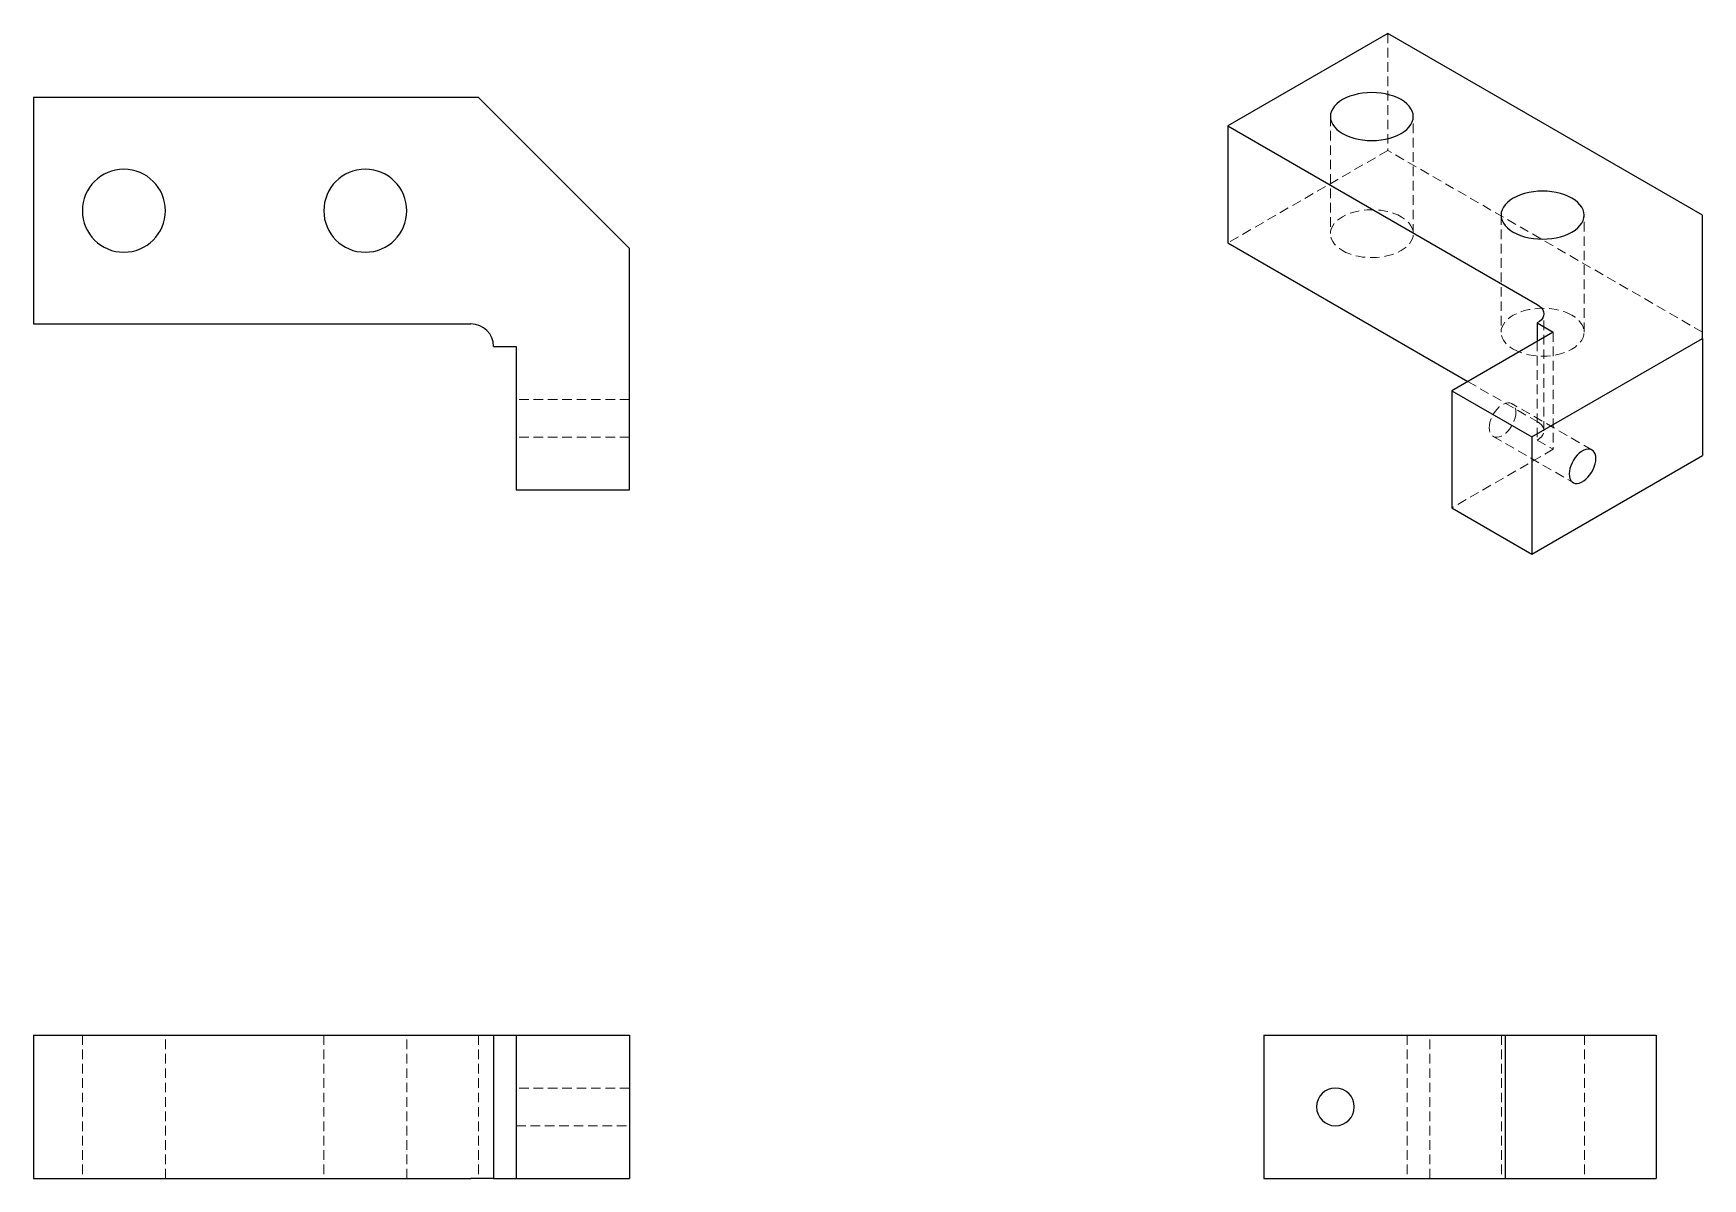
# Model space of a CAD drawing. Header units: millimetres. Extents: x 303 to 524, y 221 to 373.
import ezdxf

# ---------------------------------------------------------------- set-up
doc = ezdxf.new("R2010")
doc.units = ezdxf.units.MM
doc.linetypes.add('HIDDEN', pattern=[1.905, 1.27, -0.635])

msp = doc.modelspace()

# ---------------------------------------------------------------- linework, layer by layer
at = {"color": 7, "linetype": 'Continuous', "lineweight": 25}
for p, q in [((482.33, 372.87), (461.12, 360.63)), ((524.05, 348.79), (482.33, 372.87)), ((302.8, 364.38), (302.8, 334.38)), ((361.8, 364.38), (302.8, 364.38)), ((381.8, 344.38), (361.8, 364.38)), ((461.12, 360.63), (502.13, 336.95)), ((461.12, 360.63), (461.12, 345.11)), ((524.05, 332.46), (524.05, 348.79)), ((381.8, 312.38), (381.8, 344.38)), ((461.12, 345.11), (492.94, 326.75)), ((302.8, 334.38), (360.8, 334.38)), ((502.13, 334.5), (504.25, 333.28)), ((502.13, 334.5), (502.13, 332.05)), ((504.25, 333.28), (490.82, 325.52)), ((501.43, 319.4), (524.05, 332.46)), ((524.05, 332.46), (524.05, 316.95)), ((363.8, 331.38), (366.8, 331.38)), ((366.8, 331.38), (366.8, 312.38)), ((490.82, 325.52), (501.43, 319.4)), ((490.82, 325.52), (490.82, 310.01)), ((501.43, 319.4), (501.43, 303.89)), ((501.43, 303.89), (524.05, 316.95)), ((366.8, 312.38), (381.8, 312.38)), ((490.82, 310.01), (501.43, 303.89)), ((302.8, 240.13), (302.8, 221.13)), ((302.8, 240.13), (360.8, 240.13)), ((360.8, 240.13), (363.8, 240.13)), ((363.8, 240.13), (363.8, 221.13)), ((363.8, 240.13), (366.8, 240.13)), ((366.8, 240.13), (381.8, 240.13)), ((366.8, 240.13), (366.8, 221.13)), ((381.8, 240.13), (381.8, 221.13)), ((465.88, 240.13), (465.88, 221.13)), ((465.88, 240.13), (497.88, 240.13)), ((497.88, 240.13), (497.88, 221.13)), ((497.88, 240.13), (517.88, 240.13)), ((517.88, 240.13), (517.88, 221.13)), ((302.8, 221.13), (360.8, 221.13)), ((363.8, 221.13), (360.8, 221.13)), ((363.8, 221.13), (366.8, 221.13)), ((366.8, 221.13), (381.8, 221.13)), ((465.88, 221.13), (497.88, 221.13)), ((497.88, 221.13), (517.88, 221.13))]:
    msp.add_line(p, q, dxfattribs=at)
at = {"color": 7, "linetype": 'HIDDEN', "lineweight": 18}
for p, q in [((482.33, 372.87), (482.33, 357.36)), ((474.71, 361.85), (474.71, 346.34)), ((485.71, 346.34), (485.71, 361.85)), ((482.33, 357.36), (461.12, 345.11)), ((524.05, 333.28), (482.33, 357.36)), ((497.34, 348.79), (497.34, 333.28)), ((508.34, 333.28), (508.34, 348.79)), ((503.01, 320.21), (503.01, 335.73)), ((502.13, 332.05), (502.13, 318.99)), ((504.25, 333.28), (504.25, 317.76)), ((492.94, 326.75), (502.13, 321.44)), ((381.8, 324.38), (366.8, 324.38)), ((509.39, 317.69), (498.79, 323.81)), ((381.8, 319.38), (366.8, 319.38)), ((496.29, 319.48), (506.89, 313.36)), ((502.13, 318.99), (504.25, 317.76)), ((504.25, 317.76), (490.82, 310.01)), ((309.3, 240.13), (309.3, 221.13)), ((320.3, 221.13), (320.3, 240.13)), ((341.3, 240.13), (341.3, 221.13)), ((352.3, 221.13), (352.3, 240.13)), ((361.8, 240.13), (361.8, 221.13)), ((484.88, 240.13), (484.88, 221.13)), ((487.88, 221.13), (487.88, 240.13)), ((497.38, 240.13), (497.38, 221.13)), ((508.38, 240.13), (508.38, 221.13)), ((381.8, 233.13), (366.8, 233.13)), ((366.8, 228.13), (381.8, 228.13))]:
    msp.add_line(p, q, dxfattribs=at)
at = {"color": 7, "linetype": 'Continuous', "lineweight": 25, "flags": 128}
for points in [[(484.1, 364.1), (483.64, 364.34), (483.14, 364.54), (482.6, 364.71), (482.03, 364.85), (481.44, 364.95), (480.83, 365.01), (480.21, 365.03), (479.6, 365.01), (478.99, 364.95), (478.4, 364.85), (477.83, 364.71), (477.29, 364.54), (476.78, 364.34), (476.32, 364.1), (475.91, 363.83), (475.56, 363.54), (475.26, 363.23), (475.02, 362.9), (474.85, 362.56), (474.75, 362.21), (474.71, 361.85), (474.75, 361.5), (474.85, 361.15), (475.02, 360.8), (475.26, 360.48), (475.56, 360.16), (475.91, 359.87), (476.32, 359.61)], [(476.32, 359.61), (476.78, 359.37), (477.29, 359.16), (477.83, 358.99), (478.4, 358.86), (478.99, 358.76), (479.6, 358.7), (480.21, 358.68), (480.83, 358.7), (481.44, 358.76), (482.03, 358.86), (482.6, 358.99), (483.14, 359.16), (483.64, 359.37), (484.1, 359.61), (484.51, 359.87), (484.87, 360.16), (485.17, 360.48), (485.4, 360.8), (485.57, 361.15), (485.68, 361.5), (485.71, 361.85), (485.68, 362.21), (485.57, 362.56), (485.4, 362.9), (485.17, 363.23), (484.87, 363.54), (484.51, 363.83), (484.1, 364.1)], [(506.73, 351.04), (506.27, 351.27), (505.77, 351.48), (505.23, 351.65), (504.66, 351.79), (504.06, 351.89), (503.46, 351.95), (502.84, 351.97), (502.22, 351.95), (501.62, 351.89), (501.02, 351.79), (500.45, 351.65), (499.91, 351.48), (499.41, 351.27), (498.95, 351.04), (498.54, 350.77), (498.18, 350.48), (497.88, 350.17), (497.65, 349.84), (497.48, 349.5), (497.37, 349.15), (497.34, 348.79), (497.37, 348.43), (497.48, 348.08), (497.65, 347.74), (497.88, 347.41), (498.18, 347.1), (498.54, 346.81), (498.95, 346.55)], [(498.95, 346.55), (499.41, 346.31), (499.91, 346.1), (500.45, 345.93), (501.02, 345.79), (501.62, 345.69), (502.22, 345.64), (502.84, 345.62), (503.46, 345.64), (504.06, 345.69), (504.66, 345.79), (505.23, 345.93), (505.77, 346.1), (506.27, 346.31), (506.73, 346.55), (507.14, 346.81), (507.5, 347.1), (507.8, 347.41), (508.03, 347.74), (508.2, 348.08), (508.31, 348.43), (508.34, 348.79), (508.31, 349.15), (508.2, 349.5), (508.03, 349.84), (507.8, 350.17), (507.5, 350.48), (507.14, 350.77), (506.73, 351.04)], [(502.13, 336.95), (502.44, 336.75), (502.68, 336.51), (502.86, 336.26), (502.97, 336), (503.01, 335.73), (502.97, 335.46), (502.86, 335.19), (502.68, 334.94), (502.44, 334.71), (502.13, 334.5)], [(509.91, 316.54), (509.89, 316.86), (509.82, 317.15), (509.7, 317.39), (509.54, 317.58), (509.34, 317.71), (509.11, 317.79), (508.85, 317.8), (508.58, 317.75), (508.29, 317.64), (508, 317.47), (507.71, 317.25), (507.43, 316.98), (507.18, 316.67), (506.95, 316.33), (506.75, 315.97), (506.59, 315.59), (506.47, 315.22), (506.4, 314.85), (506.38, 314.5)], [(506.38, 314.5), (506.4, 314.18), (506.47, 313.89), (506.59, 313.65), (506.75, 313.46), (506.95, 313.33), (507.18, 313.25), (507.43, 313.24), (507.71, 313.29), (508, 313.4), (508.29, 313.57), (508.58, 313.79), (508.85, 314.06), (509.11, 314.37), (509.34, 314.71), (509.54, 315.07), (509.7, 315.45), (509.82, 315.82), (509.89, 316.19), (509.91, 316.54)]]:
    msp.add_lwpolyline(points, dxfattribs=at)
at = {"color": 7, "linetype": 'HIDDEN', "lineweight": 18, "flags": 128}
for points in [[(484.1, 348.58), (483.64, 348.82), (483.14, 349.03), (482.6, 349.2), (482.03, 349.34), (481.44, 349.43), (480.83, 349.49), (480.21, 349.51), (479.6, 349.49), (478.99, 349.43), (478.4, 349.34), (477.83, 349.2), (477.29, 349.03), (476.78, 348.82), (476.32, 348.58), (475.91, 348.32), (475.56, 348.03), (475.26, 347.72), (475.02, 347.39), (474.85, 347.05), (474.75, 346.69), (474.71, 346.34), (474.75, 345.98), (474.85, 345.63), (475.02, 345.29), (475.26, 344.96), (475.56, 344.65), (475.91, 344.36), (476.32, 344.09)], [(476.32, 344.09), (476.78, 343.86), (477.29, 343.65), (477.83, 343.48), (478.4, 343.34), (478.99, 343.24), (479.6, 343.18), (480.21, 343.16), (480.83, 343.18), (481.44, 343.24), (482.03, 343.34), (482.6, 343.48), (483.14, 343.65), (483.64, 343.86), (484.1, 344.09), (484.51, 344.36), (484.87, 344.65), (485.17, 344.96), (485.4, 345.29), (485.57, 345.63), (485.68, 345.98), (485.71, 346.34), (485.68, 346.69), (485.57, 347.05), (485.4, 347.39), (485.17, 347.72), (484.87, 348.03), (484.51, 348.32), (484.1, 348.58)], [(506.73, 335.52), (506.27, 335.76), (505.77, 335.96), (505.23, 336.14), (504.66, 336.27), (504.06, 336.37), (503.46, 336.43), (502.84, 336.45), (502.22, 336.43), (501.62, 336.37), (501.02, 336.27), (500.45, 336.14), (499.91, 335.96), (499.41, 335.76), (498.95, 335.52), (498.54, 335.26), (498.18, 334.97), (497.88, 334.65), (497.65, 334.32), (497.48, 333.98), (497.37, 333.63), (497.34, 333.28), (497.37, 332.92), (497.48, 332.57), (497.65, 332.23), (497.88, 331.9), (498.18, 331.59), (498.54, 331.3), (498.95, 331.03)], [(498.95, 331.03), (499.41, 330.79), (499.91, 330.59), (500.45, 330.42), (501.02, 330.28), (501.62, 330.18), (502.22, 330.12), (502.84, 330.1), (503.46, 330.12), (504.06, 330.18), (504.66, 330.28), (505.23, 330.42), (505.77, 330.59), (506.27, 330.79), (506.73, 331.03), (507.14, 331.3), (507.5, 331.59), (507.8, 331.9), (508.03, 332.23), (508.2, 332.57), (508.31, 332.92), (508.34, 333.28), (508.31, 333.63), (508.2, 333.98), (508.03, 334.32), (507.8, 334.65), (507.5, 334.97), (507.14, 335.26), (506.73, 335.52)], [(495.77, 320.62), (495.79, 320.97), (495.86, 321.34), (495.98, 321.72), (496.14, 322.09), (496.34, 322.45), (496.57, 322.79), (496.83, 323.1), (497.1, 323.37), (497.39, 323.59), (497.68, 323.76), (497.97, 323.87), (498.25, 323.92), (498.5, 323.91), (498.73, 323.84), (498.93, 323.7), (499.09, 323.51), (499.21, 323.27), (499.28, 322.99), (499.3, 322.66)], [(499.3, 322.66), (499.28, 322.31), (499.21, 321.95), (499.09, 321.57), (498.93, 321.2), (498.73, 320.83), (498.5, 320.49), (498.25, 320.18), (497.97, 319.92), (497.68, 319.69), (497.39, 319.52), (497.1, 319.41), (496.83, 319.36), (496.57, 319.38), (496.34, 319.45), (496.14, 319.58), (495.98, 319.77), (495.86, 320.02), (495.79, 320.3), (495.77, 320.62)], [(502.13, 318.99), (502.44, 319.2), (502.68, 319.43), (502.86, 319.68), (502.97, 319.94), (503.01, 320.21), (502.97, 320.48), (502.86, 320.75), (502.68, 321), (502.44, 321.23), (502.13, 321.44)]]:
    msp.add_lwpolyline(points, dxfattribs=at)
at = {"color": 7, "linetype": 'Continuous', "lineweight": 25}
for centre, radius, start, end in [((314.8, 349.38), 5.5, 90, 270), ((314.8, 349.38), 5.5, 270, 90), ((346.8, 349.38), 5.5, 90, 270), ((346.8, 349.38), 5.5, 270, 90), ((360.8, 331.38), 3, 0, 90), ((475.38, 230.63), 2.5, 0, 180), ((475.38, 230.63), 2.5, 180, 0)]:
    msp.add_arc(centre, radius, start, end, dxfattribs=at)

doc.saveas('drawing.dxf')
